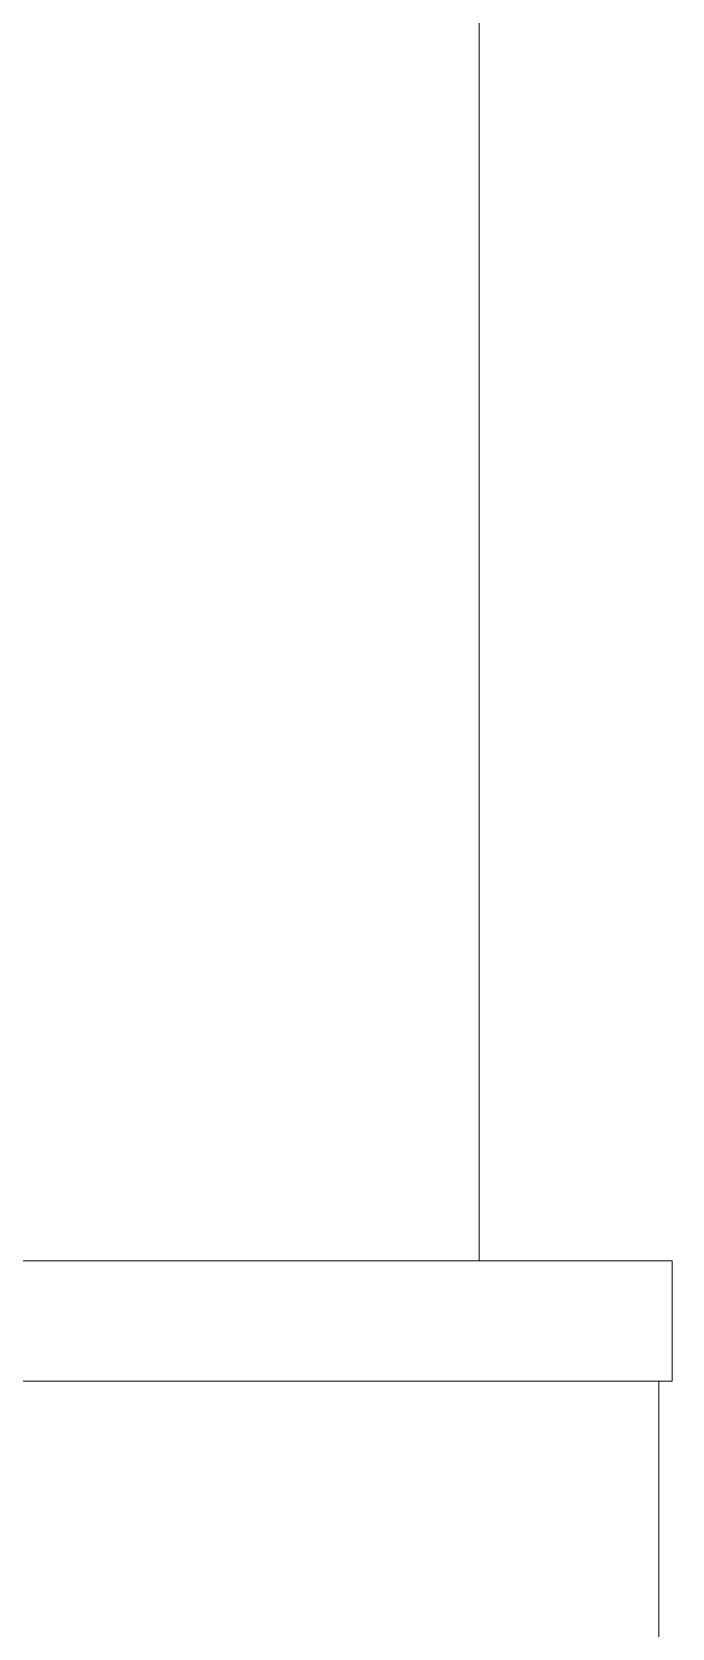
# Model space of a CAD drawing. Header units: millimetres. Extents: x -667 to -468, y -723 to -475.
# Drawn here: x -650.9179 to -650.7551, y -488.5883 to -488.1826 of the extents above; entities that cross this region are included whole.
import ezdxf

# ---------------------------------------------------------------- set-up
doc = ezdxf.new("R2010")
doc.units = ezdxf.units.MM
doc.layers.add('dinding', color=36, linetype='Continuous', lineweight=9)

msp = doc.modelspace()

# ---------------------------------------------------------------- linework, layer by layer
at = {"layer": 'dinding'}
for p, q in [((-650.80418, -488.03293), (-650.80418, -488.49493)), ((-651.98656, -488.49493), (-650.75507, -488.49493)), ((-650.75507, -488.49493), (-650.82173, -488.49493)), ((-650.75507, -488.52548), (-650.75507, -488.49493)), ((-650.75507, -488.52548), (-652.03253, -488.52548)), ((-650.75842, -488.59493), (-650.75842, -488.52548)), ((-650.75507, -488.52548), (-650.75842, -488.52548))]:
    msp.add_line(p, q, dxfattribs=at)

doc.saveas('drawing.dxf')
